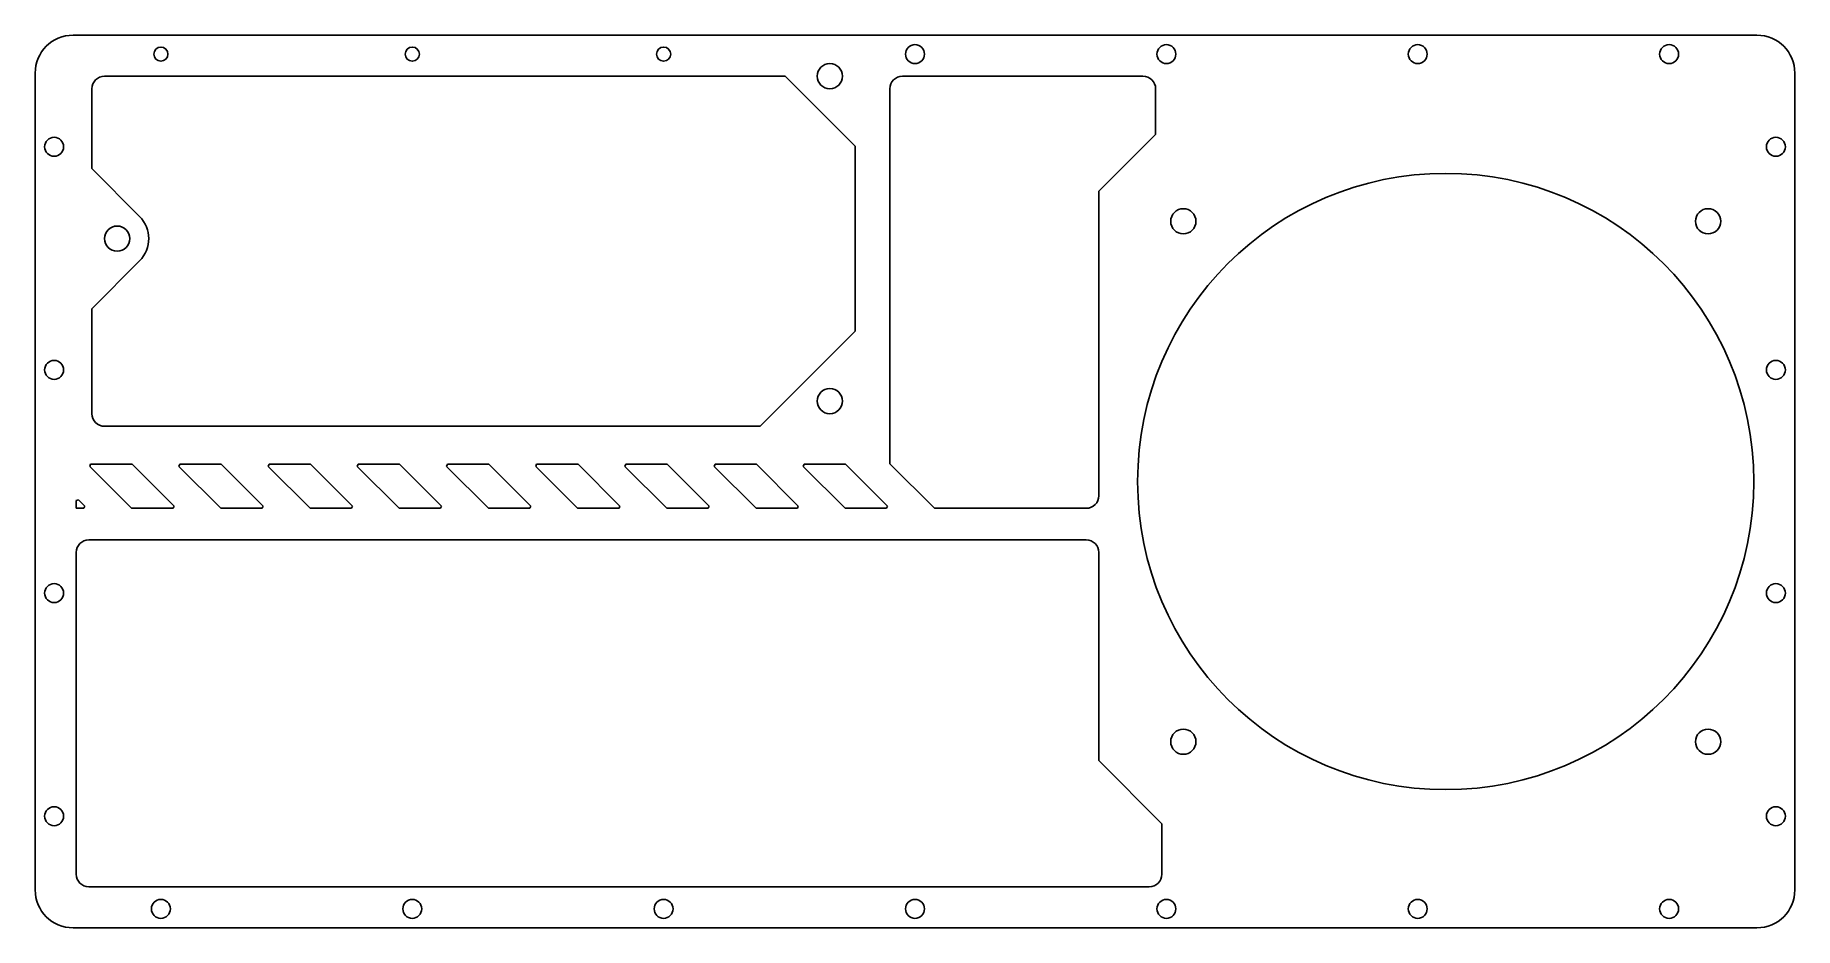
# Model space of a CAD drawing. Header units: millimetres. Extents: x 0 to 279, y 0 to 142.
import ezdxf

# ---------------------------------------------------------------- set-up
doc = ezdxf.new("R2010")
doc.units = ezdxf.units.MM
doc.header["$MEASUREMENT"] = 0

msp = doc.modelspace()

# ---------------------------------------------------------------- linework, layer by layer
for p, q in [((6, 141.5), (273, 141.5)), ((0, 135), (0, 135.5)), ((0, 6), (0, 135)), ((11, 135), (118.93, 135)), ((118.93, 135), (130, 123.93)), ((138.5, 135), (137.5, 135)), ((138.5, 135), (175.65, 135)), ((279, 135), (279, 135.5)), ((279, 135), (279, 6)), ((9, 133), (9, 120.37)), ((135.5, 133), (135.5, 88.07)), ((177.65, 125.75), (177.65, 133)), ((168.65, 116.75), (177.65, 125.75)), ((130, 123.93), (130, 94.57)), ((9, 120.37), (16.55, 112.77)), ((168.65, 77.02), (168.65, 116.75)), ((9, 98.1), (16.55, 105.73)), ((9, 98.1), (9, 81.5)), ((130, 94.57), (114.93, 79.5)), ((135.5, 73.57), (135.5, 88.07)), ((114.93, 79.5), (11, 79.5)), ((168.65, 68.5), (168.65, 77.02)), ((8.65, 73.15), (8.79, 73.5)), ((15.29, 66.5), (8.65, 73.15)), ((11, 73.5), (8.79, 73.5)), ((15.36, 73.5), (11, 73.5)), ((22.01, 66.85), (15.36, 73.5)), ((22.79, 73.15), (22.93, 73.5)), ((29.43, 66.5), (22.79, 73.15)), ((29.51, 73.5), (22.93, 73.5)), ((36.15, 66.85), (29.51, 73.5)), ((36.93, 73.15), (37.08, 73.5)), ((43.58, 66.5), (36.93, 73.15)), ((43.65, 73.5), (37.08, 73.5)), ((50.29, 66.85), (43.65, 73.5)), ((51.07, 73.15), (51.22, 73.5)), ((57.72, 66.5), (51.07, 73.15)), ((57.79, 73.5), (51.22, 73.5)), ((64.44, 66.85), (57.79, 73.5)), ((65.21, 73.15), (65.36, 73.5)), ((71.86, 66.5), (65.21, 73.15)), ((71.93, 73.5), (65.36, 73.5)), ((78.58, 66.85), (71.93, 73.5)), ((79.36, 73.15), (79.5, 73.5)), ((86, 66.5), (79.36, 73.15)), ((86.07, 73.5), (79.5, 73.5)), ((92.72, 66.85), (86.07, 73.5)), ((93.5, 73.15), (93.64, 73.5)), ((100.14, 66.5), (93.5, 73.15)), ((100.22, 73.5), (93.64, 73.5)), ((106.86, 66.85), (100.22, 73.5)), ((107.64, 73.15), (107.79, 73.5)), ((114.29, 66.5), (107.64, 73.15)), ((114.36, 73.5), (107.79, 73.5)), ((121, 66.85), (114.36, 73.5)), ((121.78, 73.15), (121.93, 73.5)), ((128.43, 66.5), (121.78, 73.15)), ((121.93, 73.5), (128.5, 73.5)), ((135.15, 66.85), (128.5, 73.5)), ((142.57, 66.5), (135.5, 73.57)), ((142.57, 66.5), (135.5, 73.57)), ((6.5, 67.72), (6.85, 67.87)), ((6.5, 66.5), (6.5, 67.72)), ((7.87, 66.85), (6.85, 67.87)), ((7.72, 66.5), (6.5, 66.5)), ((7.72, 66.5), (7.87, 66.85)), ((21.86, 66.5), (15.29, 66.5)), ((21.86, 66.5), (22.01, 66.85)), ((36.01, 66.5), (29.43, 66.5)), ((36.01, 66.5), (36.15, 66.85)), ((50.15, 66.5), (43.58, 66.5)), ((50.15, 66.5), (50.29, 66.85)), ((64.29, 66.5), (57.72, 66.5)), ((64.29, 66.5), (64.44, 66.85)), ((78.43, 66.5), (71.86, 66.5)), ((78.43, 66.5), (78.58, 66.85)), ((92.57, 66.5), (86, 66.5)), ((92.57, 66.5), (92.72, 66.85)), ((106.72, 66.5), (100.14, 66.5)), ((106.72, 66.5), (106.86, 66.85)), ((120.86, 66.5), (114.29, 66.5)), ((120.86, 66.5), (121, 66.85)), ((135, 66.5), (128.43, 66.5)), ((135, 66.5), (135.15, 66.85)), ((142.57, 66.5), (166.65, 66.5)), ((140.5, 61.5), (8.5, 61.5)), ((140.5, 61.5), (166.65, 61.5)), ((6.5, 8.5), (6.5, 59.5)), ((168.65, 59.5), (168.65, 28.5)), ((168.65, 28.5), (168.65, 26.5)), ((168.65, 26.5), (178.65, 16.5)), ((178.65, 16.5), (178.65, 8.5)), ((176.65, 6.5), (8.5, 6.5)), ((273, 0), (6, 0))]:
    msp.add_line(p, q)
for centre, radius in [((19.93, 138.5), 1.12), ((59.79, 138.5), 1.12), ((99.64, 138.5), 1.12), ((139.5, 138.5), 1.5), ((179.36, 138.5), 1.5), ((219.21, 138.5), 1.5), ((259.07, 138.5), 1.5), ((126, 135), 2), ((11, 130.5), 0), ((3, 123.81), 1.5), ((276, 123.81), 1.5), ((223.65, 70.75), 48.85), ((182.05, 112), 2), ((265.25, 112), 2), ((13, 109.25), 2), ((3, 88.44), 1.5), ((276, 88.44), 1.5), ((126, 83.5), 2), ((151.5, 82.5), 0), ((151.5, 82.5), 0), ((138.5, 73.5), 0), ((166.65, 64.5), 0), ((166.65, 64.5), 0), ((3, 53.06), 1.5), ((276, 53.06), 1.5), ((182.05, 29.5), 2), ((265.25, 29.5), 2), ((3, 17.69), 1.5), ((276, 17.69), 1.5), ((19.93, 3), 1.5), ((59.79, 3), 1.5), ((99.64, 3), 1.5), ((139.5, 3), 1.5), ((179.36, 3), 1.5), ((219.21, 3), 1.5), ((259.07, 3), 1.5)]:
    msp.add_circle(centre, radius)
for centre, radius, start, end in [((6, 135.5), 6, 90, 180), ((273, 135.5), 6, 0, 90), ((11, 133), 2, 90, 180), ((137.5, 133), 2, 90, 180), ((175.65, 133), 2, 0, 90), ((13, 109.25), 5, 315.3136, 44.8066), ((11, 81.5), 2, 180, 270), ((166.65, 68.5), 2, 270, 0), ((8.5, 59.5), 2, 90, 180), ((166.65, 59.5), 2, 0, 90), ((8.5, 8.5), 2, 180, 270), ((176.65, 8.5), 2, 270, 0), ((6, 6), 6, 180, 270), ((273, 6), 6, 270, 0)]:
    msp.add_arc(centre, radius, start, end)

doc.saveas('drawing.dxf')
